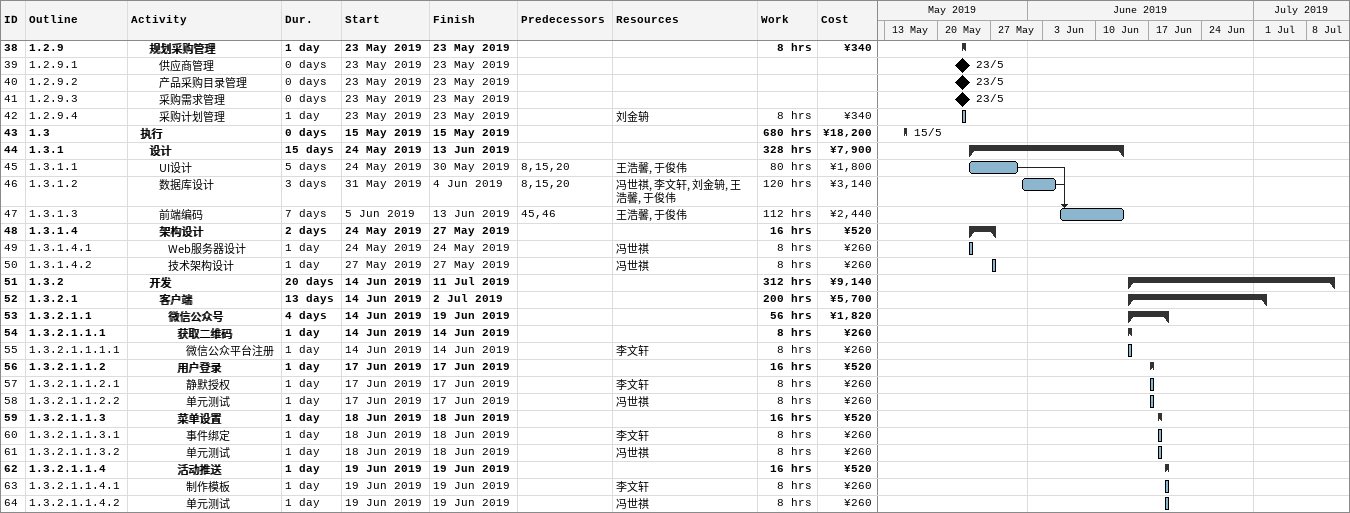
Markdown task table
| ID | WBS | Task | Duration | Start | Finish | Predecessors | Resources | Work (h) | Cost (¥) |
|---|---|---|---|---|---|---|---|---|---|
| 38 | 1.2.9 | **规划采购管理** | 1d | 2019-05-23 | 2019-05-23 |  |  | 8 | 340 |
| 39 | 1.2.9.1 | 供应商管理 | 0d | 2019-05-23 | 2019-05-23 |  |  |  |  |
| 40 | 1.2.9.2 | 产品采购目录管理 | 0d | 2019-05-23 | 2019-05-23 |  |  |  |  |
| 41 | 1.2.9.3 | 采购需求管理 | 0d | 2019-05-23 | 2019-05-23 |  |  |  |  |
| 42 | 1.2.9.4 | 采购计划管理 | 1d | 2019-05-23 | 2019-05-23 |  | 刘金辀 | 8 | 340 |
| 43 | 1.3 | **执行** | 0d | 2019-05-15 | 2019-05-15 |  |  | 680 | 18200 |
| 44 | 1.3.1 | **设计** | 15d | 2019-05-24 | 2019-06-13 |  |  | 328 | 7900 |
| 45 | 1.3.1.1 | UI设计 | 5d | 2019-05-24 | 2019-05-30 | 8, 15, 20 | 王浩馨, 于俊伟 | 80 | 1800 |
| 46 | 1.3.1.2 | 数据库设计 | 3d | 2019-05-31 | 2019-06-04 | 8, 15, 20 | 冯世祺, 李文轩, 刘金辀, 王浩馨, 于俊伟 | 120 | 3140 |
| 47 | 1.3.1.3 | 前端编码 | 7d | 2019-06-05 | 2019-06-13 | 45, 46 | 王浩馨, 于俊伟 | 112 | 2440 |
| 48 | 1.3.1.4 | **架构设计** | 2d | 2019-05-24 | 2019-05-27 |  |  | 16 | 520 |
| 49 | 1.3.1.4.1 | Web服务器设计 | 1d | 2019-05-24 | 2019-05-24 |  | 冯世祺 | 8 | 260 |
| 50 | 1.3.1.4.2 | 技术架构设计 | 1d | 2019-05-27 | 2019-05-27 |  | 冯世祺 | 8 | 260 |
| 51 | 1.3.2 | **开发** | 20d | 2019-06-14 | 2019-07-11 |  |  | 312 | 9140 |
| 52 | 1.3.2.1 | **客户端** | 13d | 2019-06-14 | 2019-07-02 |  |  | 200 | 5700 |
| 53 | 1.3.2.1.1 | **微信公众号** | 4d | 2019-06-14 | 2019-06-19 |  |  | 56 | 1820 |
| 54 | 1.3.2.1.1.1 | **获取二维码** | 1d | 2019-06-14 | 2019-06-14 |  |  | 8 | 260 |
| 55 | 1.3.2.1.1.1.1 | 微信公众平台注册 | 1d | 2019-06-14 | 2019-06-14 |  | 李文轩 | 8 | 260 |
| 56 | 1.3.2.1.1.2 | **用户登录** | 1d | 2019-06-17 | 2019-06-17 |  |  | 16 | 520 |
| 57 | 1.3.2.1.1.2.1 | 静默授权 | 1d | 2019-06-17 | 2019-06-17 |  | 李文轩 | 8 | 260 |
| 58 | 1.3.2.1.1.2.2 | 单元测试 | 1d | 2019-06-17 | 2019-06-17 |  | 冯世祺 | 8 | 260 |
| 59 | 1.3.2.1.1.3 | **菜单设置** | 1d | 2019-06-18 | 2019-06-18 |  |  | 16 | 520 |
| 60 | 1.3.2.1.1.3.1 | 事件绑定 | 1d | 2019-06-18 | 2019-06-18 |  | 李文轩 | 8 | 260 |
| 61 | 1.3.2.1.1.3.2 | 单元测试 | 1d | 2019-06-18 | 2019-06-18 |  | 冯世祺 | 8 | 260 |
| 62 | 1.3.2.1.1.4 | **活动推送** | 1d | 2019-06-19 | 2019-06-19 |  |  | 16 | 520 |
| 63 | 1.3.2.1.1.4.1 | 制作模板 | 1d | 2019-06-19 | 2019-06-19 |  | 李文轩 | 8 | 260 |
| 64 | 1.3.2.1.1.4.2 | 单元测试 | 1d | 2019-06-19 | 2019-06-19 |  | 冯世祺 | 8 | 260 |
